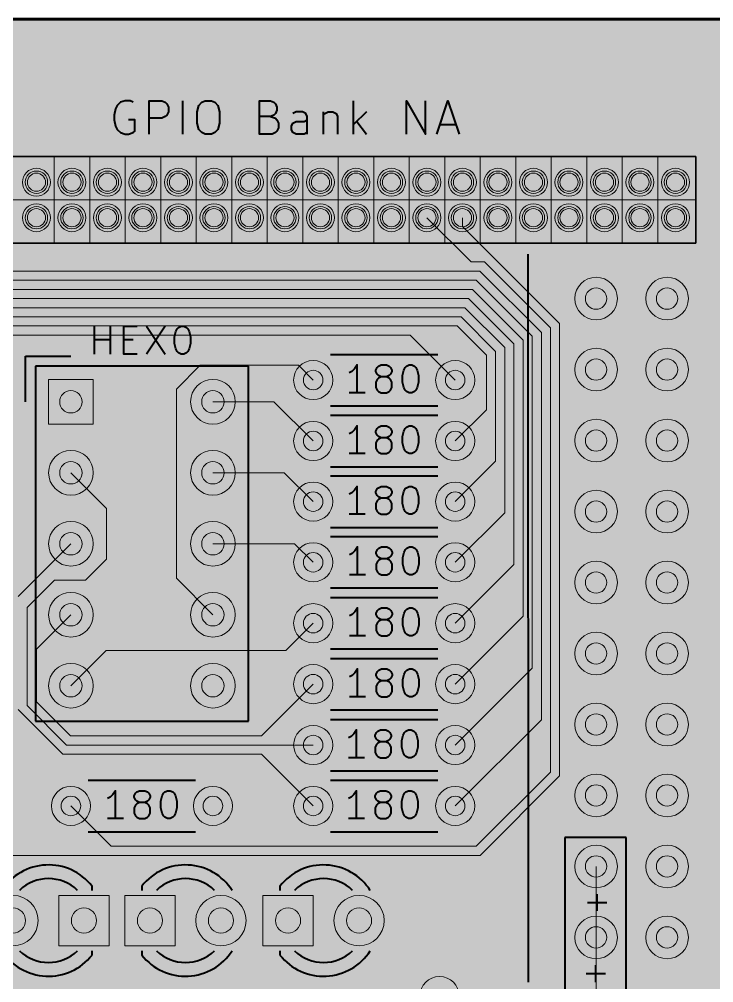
# Model space of a CAD drawing. Header units: millimetres. Extents: x 0 to 100, y -70 to 0.
# Drawn here: x 24.04 to 48.88, y -34.47 to 0 of the extents above; entities that cross this region are included whole.
import ezdxf

# ---------------------------------------------------------------- set-up
doc = ezdxf.new("R2010")
doc.units = ezdxf.units.MM
for name, color, linetype, lineweight, true_color in [('application board F.Cu', 8, 'Continuous', 18, 0x777779), ('application board F.Silkscreen', 18, 'Continuous', 40, 0x000000), ('application board pcb edge', 18, 'Continuous', 60, 0x000000), ('GPIO connector frame', 18, 'Continuous', 35, 0x000000), ('GPIO connector holes', 18, 'Continuous', 5, 0x000000), ('pcb board fill', 7, 'Continuous', 13, 0xefefef)]:
    doc.layers.add(name, color=color, linetype=linetype, lineweight=lineweight, true_color=true_color)

msp = doc.modelspace()

# ---------------------------------------------------------------- hatches: boundary and pattern name
at = {"layer": 'pcb board fill', "transparency": 33554687}
h = msp.add_hatch(color=256, dxfattribs=at)
edge = h.paths.add_edge_path(flags=0)
edge.add_line((100, -67.01), (100, -35.01))
edge.add_line((100, -35.01), (100, -3))
edge.add_arc((97, -3), 3, 0, 90)
edge.add_line((97, 0), (50, 0))
edge.add_line((50, 0), (3, 0))
edge.add_arc((3, -3), 3, 90, 180)
edge.add_line((0, -3), (0, -32))
edge.add_arc((3, -32), 3, 180, 270)
edge.add_line((3, -35), (7, -35))
edge.add_arc((7, -38), 3, 0, 90, ccw=False)
edge.add_line((10, -38), (10, -57))
edge.add_arc((13, -57), 3, 180, 270)
edge.add_line((13, -60), (15, -60))
edge.add_arc((15, -63), 3, 0, 90, ccw=False)
edge.add_line((18, -63), (18, -68))
edge.add_arc((20, -68), 2, 180, 270)
edge.add_line((20, -70), (50, -70))
edge.add_line((50, -70), (97, -70.000025))
edge.add_arc((96.9974, -66.9974), 3.002626, 270.0496133, 359.7595675)

# ---------------------------------------------------------------- linework, layer by layer
at = {"layer": 'application board F.Cu', "flags": 128}
for points in [[(40.204, -8.684), (38.62, -7.1)], [(39.89, -7.41), (39.89, -7.1)], [(43.366, -10.886), (39.89, -7.41)], [(40.684, -8.684), (40.204, -8.684)], [(43.039, -11.039), (40.684, -8.684)], [(19.265896, -9.011), (40.515688, -9.011)], [(40.515688, -9.011), (42.712, -11.207312)], [(19.130448, -9.338), (40.38024, -9.338)], [(40.38024, -9.338), (42.385, -11.34276)], [(40.109344, -9.992), (18.859552, -9.992)], [(40.244792, -9.665), (18.995, -9.665)], [(41.731, -11.613656), (40.109344, -9.992)], [(42.058, -11.478208), (40.244792, -9.665)], [(39.973896, -10.319), (18.724104, -10.319)], [(41.404, -11.749104), (39.973896, -10.319)], [(39.838448, -10.646), (18.588656, -10.646)], [(41.077, -11.884552), (39.838448, -10.646)], [(39.703, -10.973), (18.453208, -10.973)], [(40.75, -12.02), (39.703, -10.973)], [(43.366, -27.074), (43.366, -10.886)], [(38.02, -11.3), (18.31776, -11.3)], [(39.63, -12.91), (38.02, -11.3)], [(42.385, -11.34276), (42.385, -23.215)], [(42.712, -11.207312), (42.712, -25.068)], [(43.039, -26.938552), (43.039, -11.039)], [(41.731, -19.509), (41.731, -11.613656)], [(42.058, -21.362), (42.058, -11.478208)], [(40.75, -13.97), (40.75, -12.02)], [(41.077, -15.813), (41.077, -11.884552)], [(41.404, -17.656), (41.404, -11.749104)], [(30.51, -12.38), (29.66, -13.23)], [(34.02, -12.38), (30.51, -12.38)], [(34.55, -12.91), (34.02, -12.38)], [(25.083, -14.48725), (25.083, -12.88725), (26.683, -12.88725), (26.683, -14.48725), (25.083, -14.48725)], [(29.66, -13.23), (29.66, -20.00425)], [(30.963, -13.68725), (33.14725, -13.68725)], [(33.14725, -13.68725), (34.55, -15.09)], [(39.63, -15.09), (40.75, -13.97)], [(39.63, -17.26), (41.077, -15.813)], [(25.883, -16.22725), (27.16, -17.50425)], [(30.963, -16.22725), (33.51725, -16.22725)], [(33.51725, -16.22725), (34.55, -17.26)], [(27.16, -17.50425), (27.16, -19.32)], [(39.63, -19.43), (41.404, -17.656)], [(25.883, -18.76725), (23.993, -20.65725)], [(30.963, -18.76725), (33.88725, -18.76725)], [(33.88725, -18.76725), (34.55, -19.43)], [(27.16, -19.32), (26.41, -20.07)], [(39.63, -21.61), (41.731, -19.509)], [(25.3, -20.07), (24.32, -21.05)], [(26.41, -20.07), (25.3, -20.07)], [(29.66, -20.00425), (30.963, -21.30725)], [(24.32, -21.05), (24.32, -24.56)], [(25.883, -21.30725), (24.647, -22.54325)], [(39.63, -23.79), (42.058, -21.362)], [(33.57, -22.59), (34.55, -21.61)], [(24.647, -22.54325), (24.647, -24.424552)], [(25.883, -23.84725), (27.14025, -22.59)], [(27.14025, -22.59), (33.57, -22.59)], [(42.385, -23.215), (39.63, -25.97)], [(32.697, -25.643), (34.55, -23.79)], [(24.647, -24.424552), (25.865448, -25.643)], [(23.993, -24.695448), (25.594552, -26.297)], [(24.32, -24.56), (25.73, -25.97)], [(42.712, -25.068), (39.63, -28.15)], [(25.865448, -25.643), (32.697, -25.643)], [(25.73, -25.97), (34.55, -25.97)], [(25.594552, -26.297), (32.697, -26.297)], [(32.697, -26.297), (34.55, -28.15)], [(40.384552, -29.593), (43.039, -26.938552)], [(40.52, -29.92), (43.366, -27.074)], [(25.883, -28.15), (27.326, -29.593)], [(27.326, -29.593), (40.384552, -29.593)], [(19.4525, -29.92), (40.52, -29.92)], [(44.67, -37.934), (44.67, -30.314)], [(27.25, -31.35), (27.25, -33.15), (25.45, -33.15), (25.45, -31.35), (27.25, -31.35)], [(27.81, -33.15), (27.81, -31.35), (29.61, -31.35), (29.61, -33.15), (27.81, -33.15)], [(32.75, -33.15), (32.75, -31.35), (34.55, -31.35), (34.55, -33.15), (32.75, -33.15)]]:
    msp.add_lwpolyline(points, dxfattribs=at)
at = {"layer": 'application board F.Cu'}
for centre, radius in [((24.65, -5.83), 0.5), ((24.65, -5.83), 0.325), ((25.92, -5.83), 0.5), ((25.92, -5.83), 0.325), ((27.19, -5.83), 0.5), ((27.19, -5.83), 0.325), ((28.46, -5.83), 0.5), ((28.46, -5.83), 0.325), ((29.73, -5.83), 0.5), ((29.73, -5.83), 0.325), ((31, -5.83), 0.5), ((31, -5.83), 0.325), ((32.27, -5.83), 0.5), ((32.27, -5.83), 0.325), ((33.54, -5.83), 0.5), ((33.54, -5.83), 0.325), ((34.81, -5.83), 0.5), ((34.81, -5.83), 0.325), ((36.08, -5.83), 0.5), ((36.08, -5.83), 0.325), ((37.35, -5.83), 0.5), ((37.35, -5.83), 0.325), ((38.62, -5.83), 0.5), ((38.62, -5.83), 0.325), ((39.89, -5.83), 0.5), ((39.89, -5.83), 0.325), ((41.16, -5.83), 0.5), ((41.16, -5.83), 0.325), ((42.43, -5.83), 0.5), ((42.43, -5.83), 0.325), ((43.7, -5.83), 0.5), ((43.7, -5.83), 0.325), ((44.97, -5.83), 0.5), ((44.97, -5.83), 0.325), ((46.24, -5.83), 0.5), ((46.24, -5.83), 0.325), ((47.51, -5.83), 0.5), ((47.51, -5.83), 0.325), ((24.65, -7.1), 0.5), ((24.65, -7.1), 0.325), ((25.92, -7.1), 0.5), ((25.92, -7.1), 0.325), ((27.19, -7.1), 0.5), ((27.19, -7.1), 0.325), ((28.46, -7.1), 0.5), ((28.46, -7.1), 0.325), ((29.73, -7.1), 0.5), ((29.73, -7.1), 0.325), ((31, -7.1), 0.5), ((31, -7.1), 0.325), ((32.27, -7.1), 0.5), ((32.27, -7.1), 0.325), ((33.54, -7.1), 0.5), ((33.54, -7.1), 0.325), ((34.81, -7.1), 0.5), ((34.81, -7.1), 0.325), ((36.08, -7.1), 0.5), ((36.08, -7.1), 0.325), ((37.35, -7.1), 0.5), ((37.35, -7.1), 0.325), ((38.62, -7.1), 0.5), ((38.62, -7.1), 0.325), ((39.89, -7.1), 0.5), ((39.89, -7.1), 0.325), ((41.16, -7.1), 0.5), ((41.16, -7.1), 0.325), ((42.43, -7.1), 0.5), ((42.43, -7.1), 0.325), ((43.7, -7.1), 0.5), ((43.7, -7.1), 0.325), ((44.97, -7.1), 0.5), ((44.97, -7.1), 0.325), ((46.24, -7.1), 0.5), ((46.24, -7.1), 0.325), ((47.51, -7.1), 0.5), ((47.51, -7.1), 0.325), ((44.67, -9.994), 0.762), ((47.21, -9.994), 0.762), ((44.67, -9.994), 0.381), ((47.21, -9.994), 0.381), ((44.67, -12.534), 0.762), ((47.21, -12.534), 0.762), ((34.55, -12.91), 0.7), ((39.63, -12.91), 0.7), ((44.67, -12.534), 0.381), ((47.21, -12.534), 0.381), ((34.55, -12.91), 0.35), ((39.63, -12.91), 0.35), ((30.963, -13.68725), 0.8), ((25.883, -13.68725), 0.4), ((30.963, -13.68725), 0.4), ((34.55, -15.09), 0.7), ((39.63, -15.09), 0.7), ((44.67, -15.074), 0.762), ((47.21, -15.074), 0.762), ((34.55, -15.09), 0.35), ((39.63, -15.09), 0.35), ((44.67, -15.074), 0.381), ((47.21, -15.074), 0.381), ((25.883, -16.22725), 0.8), ((30.963, -16.22725), 0.8), ((25.883, -16.22725), 0.4), ((30.963, -16.22725), 0.4), ((34.55, -17.26), 0.7), ((39.63, -17.26), 0.7), ((44.67, -17.614), 0.762), ((47.21, -17.614), 0.762), ((34.55, -17.26), 0.35), ((39.63, -17.26), 0.35), ((44.67, -17.614), 0.381), ((47.21, -17.614), 0.381), ((25.883, -18.76725), 0.8), ((30.963, -18.76725), 0.8), ((25.883, -18.76725), 0.4), ((30.963, -18.76725), 0.4), ((34.55, -19.43), 0.7), ((39.63, -19.43), 0.7), ((34.55, -19.43), 0.35), ((39.63, -19.43), 0.35), ((44.67, -20.154), 0.762), ((47.21, -20.154), 0.762), ((44.67, -20.154), 0.381), ((47.21, -20.154), 0.381), ((25.883, -21.30725), 0.8), ((30.963, -21.30725), 0.8), ((25.883, -21.30725), 0.4), ((30.963, -21.30725), 0.4), ((34.55, -21.61), 0.7), ((39.63, -21.61), 0.7), ((34.55, -21.61), 0.35), ((39.63, -21.61), 0.35), ((44.67, -22.694), 0.762), ((47.21, -22.694), 0.762), ((44.67, -22.694), 0.381), ((47.21, -22.694), 0.381), ((25.883, -23.84725), 0.8), ((30.963, -23.84725), 0.8), ((34.55, -23.79), 0.7), ((39.63, -23.79), 0.7), ((34.55, -23.79), 0.35), ((39.63, -23.79), 0.35), ((25.883, -23.84725), 0.4), ((30.963, -23.84725), 0.4), ((44.67, -25.234), 0.762), ((47.21, -25.234), 0.762), ((44.67, -25.234), 0.381), ((47.21, -25.234), 0.381), ((34.55, -25.97), 0.7), ((39.63, -25.97), 0.7), ((34.55, -25.97), 0.35), ((39.63, -25.97), 0.35), ((44.67, -27.774), 0.762), ((47.21, -27.774), 0.762), ((25.883, -28.15), 0.7), ((30.963, -28.15), 0.7), ((34.55, -28.15), 0.7), ((39.63, -28.15), 0.7), ((44.67, -27.774), 0.381), ((47.21, -27.774), 0.381), ((25.883, -28.15), 0.35), ((30.963, -28.15), 0.35), ((34.55, -28.15), 0.35), ((39.63, -28.15), 0.35), ((44.67, -30.314), 0.762), ((47.21, -30.314), 0.762), ((44.67, -30.314), 0.381), ((47.21, -30.314), 0.381), ((23.81, -32.25), 0.9), ((31.25, -32.25), 0.9), ((36.19, -32.25), 0.9), ((23.81, -32.25), 0.45), ((26.35, -32.25), 0.45), ((28.71, -32.25), 0.45), ((31.25, -32.25), 0.45), ((33.65, -32.25), 0.45), ((36.19, -32.25), 0.45), ((44.67, -32.854), 0.762), ((47.21, -32.854), 0.762), ((44.67, -32.854), 0.381), ((47.21, -32.854), 0.381), ((39.0704, -34.955), 0.7)]:
    msp.add_circle(centre, radius, dxfattribs=at)
at = {"layer": 'application board F.Silkscreen', "flags": 128}
for points in [[(28.111428, -2.97), (27.997142, -2.912857), (27.825714, -2.912857), (27.654285, -2.97), (27.54, -3.084285), (27.482857, -3.198571), (27.425714, -3.427142), (27.425714, -3.598571), (27.482857, -3.827142), (27.54, -3.941428), (27.654285, -4.055714), (27.825714, -4.112857), (27.94, -4.112857), (28.111428, -4.055714), (28.168571, -3.998571), (28.168571, -3.598571), (27.94, -3.598571)], [(28.682857, -4.112857), (28.682857, -2.912857), (29.14, -2.912857), (29.254285, -2.97), (29.311428, -3.027142), (29.368571, -3.141428), (29.368571, -3.312857), (29.311428, -3.427142), (29.254285, -3.484285), (29.14, -3.541428), (28.682857, -3.541428)], [(29.882857, -4.112857), (29.882857, -2.912857)], [(30.682857, -2.912857), (30.911428, -2.912857), (31.025714, -2.97), (31.14, -3.084285), (31.197142, -3.312857), (31.197142, -3.712857), (31.14, -3.941428), (31.025714, -4.055714), (30.911428, -4.112857), (30.682857, -4.112857), (30.568571, -4.055714), (30.454285, -3.941428), (30.397142, -3.712857), (30.397142, -3.312857), (30.454285, -3.084285), (30.568571, -2.97), (30.682857, -2.912857)], [(33.025714, -3.484285), (33.197142, -3.541428), (33.254285, -3.598571), (33.311428, -3.712857), (33.311428, -3.884285), (33.254285, -3.998571), (33.197142, -4.055714), (33.082857, -4.112857), (32.625714, -4.112857), (32.625714, -2.912857), (33.025714, -2.912857), (33.14, -2.97), (33.197142, -3.027142), (33.254285, -3.141428), (33.254285, -3.255714), (33.197142, -3.37), (33.14, -3.427142), (33.025714, -3.484285), (32.625714, -3.484285)], [(35.997142, -4.112857), (35.997142, -2.912857)], [(37.882857, -4.112857), (37.882857, -2.912857), (38.568571, -4.112857), (38.568571, -2.912857)], [(38.968571, -4.112857), (39.368571, -2.912857), (39.768571, -4.112857)], [(34.34, -4.112857), (34.34, -3.484285), (34.282857, -3.37), (34.168571, -3.312857), (33.94, -3.312857), (33.825714, -3.37)], [(34.911428, -3.312857), (34.911428, -4.112857)], [(34.911428, -3.427142), (34.968571, -3.37), (35.082857, -3.312857), (35.254285, -3.312857), (35.368571, -3.37), (35.425714, -3.484285), (35.425714, -4.112857)], [(36.454285, -3.312857), (35.997142, -3.77)], [(34.34, -4.055714), (34.225714, -4.112857), (33.94, -4.112857), (33.825714, -4.055714), (33.768571, -3.941428), (33.768571, -3.827142), (33.825714, -3.712857), (33.94, -3.655714), (34.225714, -3.655714), (34.34, -3.598571)], [(36.111428, -3.655714), (36.454285, -4.112857)], [(39.082857, -3.77), (39.654285, -3.77)], [(42.25, -34.45), (42.234985, -8.410393)], [(26.732523, -11.98063), (26.732523, -10.98063)], [(27.303952, -11.98063), (27.303952, -10.98063)], [(28.256333, -11.98063), (27.780142, -11.98063), (27.780142, -10.98063), (28.256333, -10.98063)], [(28.589666, -10.98063), (29.256333, -11.98063)], [(29.256333, -10.98063), (28.589666, -11.98063)], [(29.827761, -10.98063), (29.923, -10.98063), (30.018238, -11.02825), (30.065857, -11.075869), (30.113476, -11.171107), (30.161095, -11.361583), (30.161095, -11.599678), (30.113476, -11.790154), (30.065857, -11.885392), (30.018238, -11.933011), (29.923, -11.98063), (29.827761, -11.98063), (29.732523, -11.933011), (29.684904, -11.885392), (29.637285, -11.790154), (29.589666, -11.599678), (29.589666, -11.361583), (29.637285, -11.171107), (29.684904, -11.075869), (29.732523, -11.02825), (29.827761, -10.98063)], [(26.732523, -11.456821), (27.303952, -11.456821)], [(27.780142, -11.456821), (28.113476, -11.456821)], [(24.253, -12.05725), (25.883, -12.05725)], [(24.253, -13.68725), (24.253, -12.05725)], [(35.17, -11.99), (39.01, -11.99)], [(36.127619, -13.36238), (36.127619, -12.36238), (36.03238, -12.505238), (35.937142, -12.600476), (35.841904, -12.648095)], [(36.984761, -12.790952), (36.889523, -12.743333), (36.841904, -12.695714), (36.794285, -12.600476), (36.794285, -12.552857), (36.841904, -12.457619), (36.889523, -12.41), (36.984761, -12.36238), (37.175238, -12.36238), (37.270476, -12.41), (37.318095, -12.457619), (37.365714, -12.552857), (37.365714, -12.600476), (37.318095, -12.695714), (37.270476, -12.743333), (37.175238, -12.790952), (36.984761, -12.790952), (36.889523, -12.838571), (36.841904, -12.88619), (36.794285, -12.981428), (36.794285, -13.171904), (36.841904, -13.267142), (36.889523, -13.314761), (36.984761, -13.36238), (37.175238, -13.36238), (37.270476, -13.314761), (37.318095, -13.267142), (37.365714, -13.171904), (37.365714, -12.981428), (37.318095, -12.88619), (37.270476, -12.838571), (37.175238, -12.790952)], [(37.984761, -12.36238), (38.08, -12.36238), (38.175238, -12.41), (38.222857, -12.457619), (38.270476, -12.552857), (38.318095, -12.743333), (38.318095, -12.981428), (38.270476, -13.171904), (38.222857, -13.267142), (38.175238, -13.314761), (38.08, -13.36238), (37.984761, -13.36238), (37.889523, -13.314761), (37.841904, -13.267142), (37.794285, -13.171904), (37.746666, -12.981428), (37.746666, -12.743333), (37.794285, -12.552857), (37.841904, -12.457619), (37.889523, -12.41), (37.984761, -12.36238)], [(24.613, -12.41725), (24.613, -25.11725)], [(32.233, -12.41725), (24.613, -12.41725)], [(32.233, -25.11725), (32.233, -12.41725)], [(36.413333, -13.36238), (35.841904, -13.36238)], [(35.17, -13.83), (39.01, -13.83)], [(35.17, -14.17), (39.01, -14.17)], [(36.127619, -15.54238), (36.127619, -14.54238), (36.03238, -14.685238), (35.937142, -14.780476), (35.841904, -14.828095)], [(36.984761, -14.970952), (36.889523, -14.923333), (36.841904, -14.875714), (36.794285, -14.780476), (36.794285, -14.732857), (36.841904, -14.637619), (36.889523, -14.59), (36.984761, -14.54238), (37.175238, -14.54238), (37.270476, -14.59), (37.318095, -14.637619), (37.365714, -14.732857), (37.365714, -14.780476), (37.318095, -14.875714), (37.270476, -14.923333), (37.175238, -14.970952), (36.984761, -14.970952), (36.889523, -15.018571), (36.841904, -15.06619), (36.794285, -15.161428), (36.794285, -15.351904), (36.841904, -15.447142), (36.889523, -15.494761), (36.984761, -15.54238), (37.175238, -15.54238), (37.270476, -15.494761), (37.318095, -15.447142), (37.365714, -15.351904), (37.365714, -15.161428), (37.318095, -15.06619), (37.270476, -15.018571), (37.175238, -14.970952)], [(37.984761, -14.54238), (38.08, -14.54238), (38.175238, -14.59), (38.222857, -14.637619), (38.270476, -14.732857), (38.318095, -14.923333), (38.318095, -15.161428), (38.270476, -15.351904), (38.222857, -15.447142), (38.175238, -15.494761), (38.08, -15.54238), (37.984761, -15.54238), (37.889523, -15.494761), (37.841904, -15.447142), (37.794285, -15.351904), (37.746666, -15.161428), (37.746666, -14.923333), (37.794285, -14.732857), (37.841904, -14.637619), (37.889523, -14.59), (37.984761, -14.54238)], [(36.413333, -15.54238), (35.841904, -15.54238)], [(35.17, -16.01), (39.01, -16.01)], [(35.17, -16.34), (39.01, -16.34)], [(36.127619, -17.71238), (36.127619, -16.71238), (36.03238, -16.855238), (35.937142, -16.950476), (35.841904, -16.998095)], [(36.984761, -17.140952), (36.889523, -17.093333), (36.841904, -17.045714), (36.794285, -16.950476), (36.794285, -16.902857), (36.841904, -16.807619), (36.889523, -16.76), (36.984761, -16.71238), (37.175238, -16.71238), (37.270476, -16.76), (37.318095, -16.807619), (37.365714, -16.902857), (37.365714, -16.950476), (37.318095, -17.045714), (37.270476, -17.093333), (37.175238, -17.140952), (36.984761, -17.140952), (36.889523, -17.188571), (36.841904, -17.23619), (36.794285, -17.331428), (36.794285, -17.521904), (36.841904, -17.617142), (36.889523, -17.664761), (36.984761, -17.71238), (37.175238, -17.71238), (37.270476, -17.664761), (37.318095, -17.617142), (37.365714, -17.521904), (37.365714, -17.331428), (37.318095, -17.23619), (37.270476, -17.188571), (37.175238, -17.140952)], [(37.984761, -16.71238), (38.08, -16.71238), (38.175238, -16.76), (38.222857, -16.807619), (38.270476, -16.902857), (38.318095, -17.093333), (38.318095, -17.331428), (38.270476, -17.521904), (38.222857, -17.617142), (38.175238, -17.664761), (38.08, -17.71238), (37.984761, -17.71238), (37.889523, -17.664761), (37.841904, -17.617142), (37.794285, -17.521904), (37.746666, -17.331428), (37.746666, -17.093333), (37.794285, -16.902857), (37.841904, -16.807619), (37.889523, -16.76), (37.984761, -16.71238)], [(36.413333, -17.71238), (35.841904, -17.71238)], [(35.17, -18.18), (39.01, -18.18)], [(35.17, -18.51), (39.01, -18.51)], [(36.137619, -19.88238), (36.137619, -18.88238), (36.04238, -19.025238), (35.947142, -19.120476), (35.851904, -19.168095)], [(36.994761, -19.310952), (36.899523, -19.263333), (36.851904, -19.215714), (36.804285, -19.120476), (36.804285, -19.072857), (36.851904, -18.977619), (36.899523, -18.93), (36.994761, -18.88238), (37.185238, -18.88238), (37.280476, -18.93), (37.328095, -18.977619), (37.375714, -19.072857), (37.375714, -19.120476), (37.328095, -19.215714), (37.280476, -19.263333), (37.185238, -19.310952), (36.994761, -19.310952), (36.899523, -19.358571), (36.851904, -19.40619), (36.804285, -19.501428), (36.804285, -19.691904), (36.851904, -19.787142), (36.899523, -19.834761), (36.994761, -19.88238), (37.185238, -19.88238), (37.280476, -19.834761), (37.328095, -19.787142), (37.375714, -19.691904), (37.375714, -19.501428), (37.328095, -19.40619), (37.280476, -19.358571), (37.185238, -19.310952)], [(37.994761, -18.88238), (38.09, -18.88238), (38.185238, -18.93), (38.232857, -18.977619), (38.280476, -19.072857), (38.328095, -19.263333), (38.328095, -19.501428), (38.280476, -19.691904), (38.232857, -19.787142), (38.185238, -19.834761), (38.09, -19.88238), (37.994761, -19.88238), (37.899523, -19.834761), (37.851904, -19.787142), (37.804285, -19.691904), (37.756666, -19.501428), (37.756666, -19.263333), (37.804285, -19.072857), (37.851904, -18.977619), (37.899523, -18.93), (37.994761, -18.88238)], [(36.423333, -19.88238), (35.851904, -19.88238)], [(35.17, -20.35), (39.01, -20.35)], [(35.17, -20.69), (39.01, -20.69)], [(36.137619, -22.06238), (36.137619, -21.06238), (36.04238, -21.205238), (35.947142, -21.300476), (35.851904, -21.348095)], [(36.994761, -21.490952), (36.899523, -21.443333), (36.851904, -21.395714), (36.804285, -21.300476), (36.804285, -21.252857), (36.851904, -21.157619), (36.899523, -21.11), (36.994761, -21.06238), (37.185238, -21.06238), (37.280476, -21.11), (37.328095, -21.157619), (37.375714, -21.252857), (37.375714, -21.300476), (37.328095, -21.395714), (37.280476, -21.443333), (37.185238, -21.490952), (36.994761, -21.490952), (36.899523, -21.538571), (36.851904, -21.58619), (36.804285, -21.681428), (36.804285, -21.871904), (36.851904, -21.967142), (36.899523, -22.014761), (36.994761, -22.06238), (37.185238, -22.06238), (37.280476, -22.014761), (37.328095, -21.967142), (37.375714, -21.871904), (37.375714, -21.681428), (37.328095, -21.58619), (37.280476, -21.538571), (37.185238, -21.490952)], [(37.994761, -21.06238), (38.09, -21.06238), (38.185238, -21.11), (38.232857, -21.157619), (38.280476, -21.252857), (38.328095, -21.443333), (38.328095, -21.681428), (38.280476, -21.871904), (38.232857, -21.967142), (38.185238, -22.014761), (38.09, -22.06238), (37.994761, -22.06238), (37.899523, -22.014761), (37.851904, -21.967142), (37.804285, -21.871904), (37.756666, -21.681428), (37.756666, -21.443333), (37.804285, -21.252857), (37.851904, -21.157619), (37.899523, -21.11), (37.994761, -21.06238)], [(36.423333, -22.06238), (35.851904, -22.06238)], [(35.17, -22.53), (39.01, -22.53)], [(35.17, -22.87), (39.01, -22.87)], [(36.137619, -24.24238), (36.137619, -23.24238), (36.04238, -23.385238), (35.947142, -23.480476), (35.851904, -23.528095)], [(36.994761, -23.670952), (36.899523, -23.623333), (36.851904, -23.575714), (36.804285, -23.480476), (36.804285, -23.432857), (36.851904, -23.337619), (36.899523, -23.29), (36.994761, -23.24238), (37.185238, -23.24238), (37.280476, -23.29), (37.328095, -23.337619), (37.375714, -23.432857), (37.375714, -23.480476), (37.328095, -23.575714), (37.280476, -23.623333), (37.185238, -23.670952), (36.994761, -23.670952), (36.899523, -23.718571), (36.851904, -23.76619), (36.804285, -23.861428), (36.804285, -24.051904), (36.851904, -24.147142), (36.899523, -24.194761), (36.994761, -24.24238), (37.185238, -24.24238), (37.280476, -24.194761), (37.328095, -24.147142), (37.375714, -24.051904), (37.375714, -23.861428), (37.328095, -23.76619), (37.280476, -23.718571), (37.185238, -23.670952)], [(37.994761, -23.24238), (38.09, -23.24238), (38.185238, -23.29), (38.232857, -23.337619), (38.280476, -23.432857), (38.328095, -23.623333), (38.328095, -23.861428), (38.280476, -24.051904), (38.232857, -24.147142), (38.185238, -24.194761), (38.09, -24.24238), (37.994761, -24.24238), (37.899523, -24.194761), (37.851904, -24.147142), (37.804285, -24.051904), (37.756666, -23.861428), (37.756666, -23.623333), (37.804285, -23.432857), (37.851904, -23.337619), (37.899523, -23.29), (37.994761, -23.24238)], [(36.423333, -24.24238), (35.851904, -24.24238)], [(35.17, -24.71), (39.01, -24.71)], [(24.613, -25.11725), (32.233, -25.11725)], [(35.17, -25.05), (39.01, -25.05)], [(36.097619, -26.42238), (36.097619, -25.42238), (36.00238, -25.565238), (35.907142, -25.660476), (35.811904, -25.708095)], [(36.954761, -25.850952), (36.859523, -25.803333), (36.811904, -25.755714), (36.764285, -25.660476), (36.764285, -25.612857), (36.811904, -25.517619), (36.859523, -25.47), (36.954761, -25.42238), (37.145238, -25.42238), (37.240476, -25.47), (37.288095, -25.517619), (37.335714, -25.612857), (37.335714, -25.660476), (37.288095, -25.755714), (37.240476, -25.803333), (37.145238, -25.850952), (36.954761, -25.850952), (36.859523, -25.898571), (36.811904, -25.94619), (36.764285, -26.041428), (36.764285, -26.231904), (36.811904, -26.327142), (36.859523, -26.374761), (36.954761, -26.42238), (37.145238, -26.42238), (37.240476, -26.374761), (37.288095, -26.327142), (37.335714, -26.231904), (37.335714, -26.041428), (37.288095, -25.94619), (37.240476, -25.898571), (37.145238, -25.850952)], [(37.954761, -25.42238), (38.05, -25.42238), (38.145238, -25.47), (38.192857, -25.517619), (38.240476, -25.612857), (38.288095, -25.803333), (38.288095, -26.041428), (38.240476, -26.231904), (38.192857, -26.327142), (38.145238, -26.374761), (38.05, -26.42238), (37.954761, -26.42238), (37.859523, -26.374761), (37.811904, -26.327142), (37.764285, -26.231904), (37.716666, -26.041428), (37.716666, -25.803333), (37.764285, -25.612857), (37.811904, -25.517619), (37.859523, -25.47), (37.954761, -25.42238)], [(36.383333, -26.42238), (35.811904, -26.42238)], [(35.17, -26.89), (39.01, -26.89)], [(26.503, -27.23), (30.343, -27.23)], [(35.17, -27.23), (39.01, -27.23)], [(27.480619, -28.60238), (27.480619, -27.60238), (27.38538, -27.745238), (27.290142, -27.840476), (27.194904, -27.888095)], [(28.337761, -28.030952), (28.242523, -27.983333), (28.194904, -27.935714), (28.147285, -27.840476), (28.147285, -27.792857), (28.194904, -27.697619), (28.242523, -27.65), (28.337761, -27.60238), (28.528238, -27.60238), (28.623476, -27.65), (28.671095, -27.697619), (28.718714, -27.792857), (28.718714, -27.840476), (28.671095, -27.935714), (28.623476, -27.983333), (28.528238, -28.030952), (28.337761, -28.030952), (28.242523, -28.078571), (28.194904, -28.12619), (28.147285, -28.221428), (28.147285, -28.411904), (28.194904, -28.507142), (28.242523, -28.554761), (28.337761, -28.60238), (28.528238, -28.60238), (28.623476, -28.554761), (28.671095, -28.507142), (28.718714, -28.411904), (28.718714, -28.221428), (28.671095, -28.12619), (28.623476, -28.078571), (28.528238, -28.030952)], [(29.337761, -27.60238), (29.433, -27.60238), (29.528238, -27.65), (29.575857, -27.697619), (29.623476, -27.792857), (29.671095, -27.983333), (29.671095, -28.221428), (29.623476, -28.411904), (29.575857, -28.507142), (29.528238, -28.554761), (29.433, -28.60238), (29.337761, -28.60238), (29.242523, -28.554761), (29.194904, -28.507142), (29.147285, -28.411904), (29.099666, -28.221428), (29.099666, -27.983333), (29.147285, -27.792857), (29.194904, -27.697619), (29.242523, -27.65), (29.337761, -27.60238)], [(36.097619, -28.60238), (36.097619, -27.60238), (36.00238, -27.745238), (35.907142, -27.840476), (35.811904, -27.888095)], [(36.954761, -28.030952), (36.859523, -27.983333), (36.811904, -27.935714), (36.764285, -27.840476), (36.764285, -27.792857), (36.811904, -27.697619), (36.859523, -27.65), (36.954761, -27.60238), (37.145238, -27.60238), (37.240476, -27.65), (37.288095, -27.697619), (37.335714, -27.792857), (37.335714, -27.840476), (37.288095, -27.935714), (37.240476, -27.983333), (37.145238, -28.030952), (36.954761, -28.030952), (36.859523, -28.078571), (36.811904, -28.12619), (36.764285, -28.221428), (36.764285, -28.411904), (36.811904, -28.507142), (36.859523, -28.554761), (36.954761, -28.60238), (37.145238, -28.60238), (37.240476, -28.554761), (37.288095, -28.507142), (37.335714, -28.411904), (37.335714, -28.221428), (37.288095, -28.12619), (37.240476, -28.078571), (37.145238, -28.030952)], [(37.954761, -27.60238), (38.05, -27.60238), (38.145238, -27.65), (38.192857, -27.697619), (38.240476, -27.792857), (38.288095, -27.983333), (38.288095, -28.221428), (38.240476, -28.411904), (38.192857, -28.507142), (38.145238, -28.554761), (38.05, -28.60238), (37.954761, -28.60238), (37.859523, -28.554761), (37.811904, -28.507142), (37.764285, -28.411904), (37.716666, -28.221428), (37.716666, -27.983333), (37.764285, -27.792857), (37.811904, -27.697619), (37.859523, -27.65), (37.954761, -27.60238)], [(27.766333, -28.60238), (27.194904, -28.60238)], [(36.383333, -28.60238), (35.811904, -28.60238)], [(26.503, -29.07), (30.343, -29.07)], [(35.17, -29.07), (39.01, -29.07)], [(45.75, -29.28), (43.55, -29.28)], [(43.55, -29.28), (43.55, -38.98)], [(45.75, -38.98), (45.75, -29.28)], [(26.64, -31.17), (26.64, -31.014)], [(28.42, -31.014), (28.42, -31.17)], [(33.36, -31.014), (33.36, -31.17)], [(44.71, -31.9), (44.71, -31.3)], [(44.36, -31.6), (45.06, -31.6)], [(26.64, -33.486), (26.64, -33.33)], [(28.42, -33.33), (28.42, -33.486)], [(33.36, -33.33), (33.36, -33.486)], [(44.66, -34.45), (44.66, -33.85)], [(44.31, -34.15), (45.01, -34.15)]]:
    msp.add_lwpolyline(points, dxfattribs=at)
for points in [[(26.64, -31.014484, 0.513930266), (23.407665, -31.171392)], [(31.652335, -31.171392, 0.513930266), (28.42, -31.014484)], [(36.592335, -31.171392, 0.513930266), (33.36, -31.014484)], [(26.120961, -31.17, 0.40351877), (24.03887, -31.170163)], [(31.02113, -31.170163, 0.40351877), (28.939039, -31.17)], [(35.96113, -31.170163, 0.40351877), (33.879039, -31.17)], [(23.407665, -33.328608, 0.513930266), (26.64, -33.485516)], [(24.03887, -33.329837, 0.40351877), (26.120961, -33.33)], [(28.42, -33.485516, 0.513930266), (31.652335, -33.328608)], [(28.939039, -33.33, 0.40351877), (31.02113, -33.329837)], [(33.36, -33.485516, 0.513930266), (36.592335, -33.328608)], [(33.879039, -33.33, 0.40351877), (35.96113, -33.329837)]]:
    msp.add_lwpolyline(points, format="xyb", dxfattribs=at)
at = {"layer": 'application board pcb edge', "color": 18, "true_color": 0x000000, "flags": 128}
msp.add_lwpolyline([(50, 0), (3, 0)], dxfattribs=at)
at = {"layer": 'GPIO connector frame'}
for p, q in [((48.24, -4.915), (18.84, -4.915)), ((48.24, -6.465), (48.24, -4.915)), ((48.24, -8.015), (48.24, -6.465)), ((48.24, -8.015), (18.84, -8.015))]:
    msp.add_line(p, q, dxfattribs=at)
at = {"layer": 'GPIO connector holes'}
for p, q in [((25.285, -6.465), (25.285, -4.915)), ((26.555, -6.465), (26.555, -4.915)), ((27.825, -6.465), (27.825, -4.915)), ((29.095, -6.465), (29.095, -4.915)), ((30.365, -6.465), (30.365, -4.915)), ((31.635, -6.465), (31.635, -4.915)), ((32.905, -6.465), (32.905, -4.915)), ((34.175, -6.465), (34.175, -4.915)), ((35.445, -6.465), (35.445, -4.915)), ((36.715, -6.465), (36.715, -4.915)), ((37.985, -6.465), (37.985, -4.915)), ((39.255, -6.465), (39.255, -4.915)), ((40.525, -6.465), (40.525, -4.915)), ((41.795, -6.465), (41.795, -4.915)), ((43.065, -6.465), (43.065, -4.915)), ((44.335, -6.465), (44.335, -4.915)), ((45.605, -6.465), (45.605, -4.915)), ((46.875, -6.465), (46.875, -4.915)), ((48.24, -6.465), (18.84, -6.465)), ((25.285, -8.015), (25.285, -6.465)), ((26.555, -8.015), (26.555, -6.465)), ((27.825, -8.015), (27.825, -6.465)), ((29.095, -8.015), (29.095, -6.465)), ((30.365, -8.015), (30.365, -6.465)), ((31.635, -8.015), (31.635, -6.465)), ((32.905, -8.015), (32.905, -6.465)), ((34.175, -8.015), (34.175, -6.465)), ((35.445, -8.015), (35.445, -6.465)), ((36.715, -8.015), (36.715, -6.465)), ((37.985, -8.015), (37.985, -6.465)), ((39.255, -8.015), (39.255, -6.465)), ((40.525, -8.015), (40.525, -6.465)), ((41.795, -8.015), (41.795, -6.465)), ((43.065, -8.015), (43.065, -6.465)), ((44.335, -8.015), (44.335, -6.465)), ((45.605, -8.015), (45.605, -6.465)), ((46.875, -8.015), (46.875, -6.465))]:
    msp.add_line(p, q, dxfattribs=at)
for centre in [(24.65, -5.83), (25.92, -5.83), (27.19, -5.83), (28.46, -5.83), (29.73, -5.83), (31, -5.83), (32.27, -5.83), (33.54, -5.83), (34.81, -5.83), (36.08, -5.83), (37.35, -5.83), (38.62, -5.83), (39.89, -5.83), (41.16, -5.83), (42.43, -5.83), (43.7, -5.83), (44.97, -5.83), (46.24, -5.83), (47.51, -5.83), (24.65, -7.1), (25.92, -7.1), (27.19, -7.1), (28.46, -7.1), (29.73, -7.1), (31, -7.1), (32.27, -7.1), (33.54, -7.1), (34.81, -7.1), (36.08, -7.1), (37.35, -7.1), (38.62, -7.1), (39.89, -7.1), (41.16, -7.1), (42.43, -7.1), (43.7, -7.1), (44.97, -7.1), (46.24, -7.1), (47.51, -7.1)]:
    msp.add_circle(centre, 0.4, dxfattribs=at)

doc.saveas('drawing.dxf')
